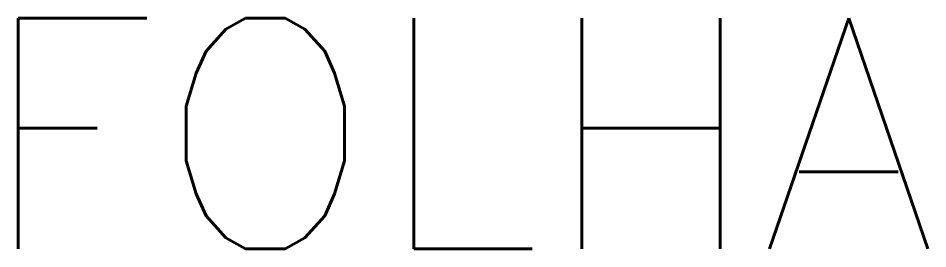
# Model space of a CAD drawing. Header units: millimetres. Extents: x 221.36 to 229.24, y 184 to 186.
import ezdxf
from ezdxf.enums import TextEntityAlignment as Align

# ---------------------------------------------------------------- set-up
doc = ezdxf.new("R2010")
doc.units = ezdxf.units.MM
doc.header["$MEASUREMENT"] = 0
doc.layers.get('0').update_dxf_attribs({"linetype": 'CONTINUOUS'})
doc.styles.add('ROMANS', font='romans')

msp = doc.modelspace()

# ---------------------------------------------------------------- texts
at = {"color": 7, "linetype": 'Continuous', "style": 'ROMANS'}
msp.add_attdef('FOLHA', text='', height=2, dxfattribs=at).set_placement((221.0138, 185), align=Align.MIDDLE_LEFT)

doc.saveas('drawing.dxf')
